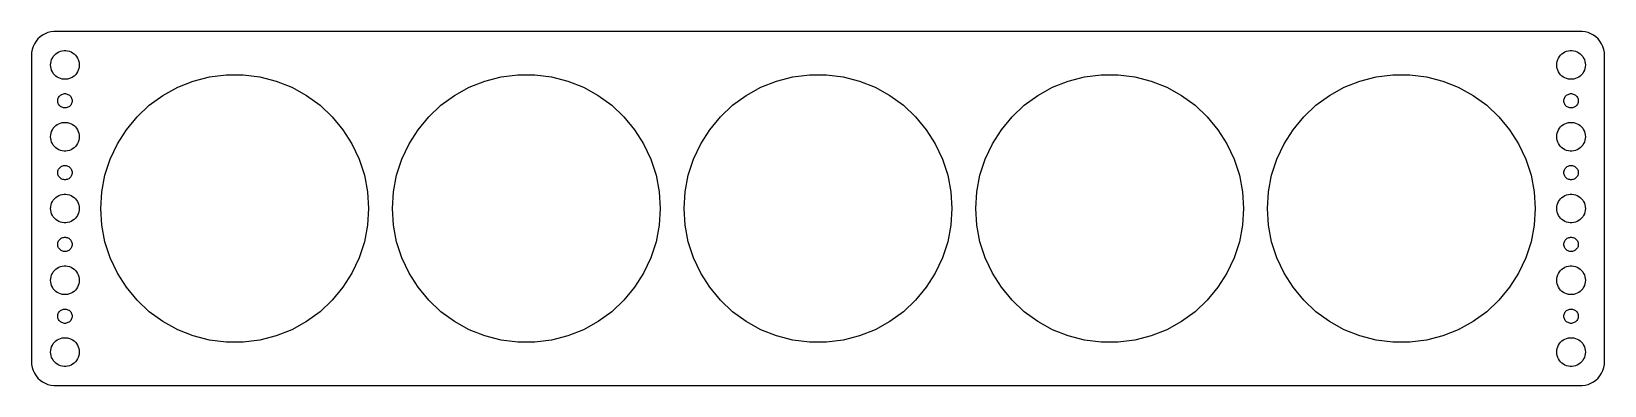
# Model space of a CAD drawing. Header units: metres. Extents: x -164 to 164, y -37 to 37.
import ezdxf

# ---------------------------------------------------------------- set-up
doc = ezdxf.new("R2010")
doc.units = ezdxf.units.M

msp = doc.modelspace()

# ---------------------------------------------------------------- linework, layer by layer
for p, q in [((-162.179, 36.2216), (-162.687, 35.8526)), ((-161.629, 36.5241), (-162.179, 36.2216)), ((-161.045, 36.7553), (-161.629, 36.5241)), ((-160.437, 36.9114), (-161.045, 36.7553)), ((-159.814, 36.9901), (-160.437, 36.9114)), ((159.814, 36.9901), (-159.814, 36.9901)), ((160.437, 36.9114), (159.814, 36.9901)), ((161.045, 36.7553), (160.437, 36.9114)), ((161.629, 36.5241), (161.045, 36.7553)), ((162.179, 36.2216), (161.629, 36.5241)), ((162.687, 35.8526), (162.179, 36.2216)), ((-164.343, 33.2434), (-164.461, 32.6267)), ((-164.149, 33.8406), (-164.343, 33.2434)), ((-163.882, 34.4088), (-164.149, 33.8406)), ((-163.545, 34.9389), (-163.882, 34.4088)), ((-163.145, 35.4227), (-163.545, 34.9389)), ((-162.687, 35.8526), (-163.145, 35.4227)), ((-158.427, 32.8532), (-158.062, 32.9469)), ((-158.062, 32.9469), (-157.688, 32.9941)), ((-157.688, 32.9941), (-157.312, 32.9941)), ((-157.312, 32.9941), (-156.938, 32.9469)), ((-156.938, 32.9469), (-156.573, 32.8532)), ((156.573, 32.8532), (156.938, 32.9469)), ((156.938, 32.9469), (157.312, 32.9941)), ((157.312, 32.9941), (157.688, 32.9941)), ((157.688, 32.9941), (158.062, 32.9469)), ((158.062, 32.9469), (158.427, 32.8532)), ((163.145, 35.4227), (162.687, 35.8526)), ((163.545, 34.9389), (163.145, 35.4227)), ((163.882, 34.4088), (163.545, 34.9389)), ((164.149, 33.8406), (163.882, 34.4088)), ((164.343, 33.2434), (164.149, 33.8406)), ((164.461, 32.6267), (164.343, 33.2434)), ((-164.461, 32.6267), (-164.5, 32)), ((-164.5, 32), (-164.5, -32)), ((-160.5, 30), (-160.476, 30.376)), ((-160.476, 29.624), (-160.5, 30)), ((-160.476, 30.376), (-160.406, 30.7461)), ((-160.406, 29.2539), (-160.476, 29.624)), ((-160.406, 30.7461), (-160.289, 31.1044)), ((-160.289, 31.1044), (-160.129, 31.4453)), ((-160.129, 31.4453), (-159.927, 31.7634)), ((-159.927, 31.7634), (-159.687, 32.0536)), ((-159.687, 32.0536), (-159.412, 32.3115)), ((-159.412, 32.3115), (-159.107, 32.533)), ((-159.107, 32.533), (-158.777, 32.7145)), ((-158.777, 32.7145), (-158.427, 32.8532)), ((-156.573, 32.8532), (-156.223, 32.7145)), ((-156.223, 32.7145), (-155.893, 32.533)), ((-155.893, 32.533), (-155.588, 32.3115)), ((-155.588, 32.3115), (-155.313, 32.0536)), ((-155.313, 32.0536), (-155.073, 31.7634)), ((-155.073, 31.7634), (-154.871, 31.4453)), ((-154.871, 31.4453), (-154.711, 31.1044)), ((-154.711, 31.1044), (-154.594, 30.7461)), ((-154.594, 30.7461), (-154.524, 30.376)), ((-154.524, 29.624), (-154.594, 29.2539)), ((-154.524, 30.376), (-154.5, 30)), ((-154.5, 30), (-154.524, 29.624)), ((154.5, 30), (154.524, 30.376)), ((154.524, 29.624), (154.5, 30)), ((154.524, 30.376), (154.594, 30.7461)), ((154.594, 29.2539), (154.524, 29.624)), ((154.594, 30.7461), (154.711, 31.1044)), ((154.711, 31.1044), (154.871, 31.4453)), ((154.871, 31.4453), (155.073, 31.7634)), ((155.073, 31.7634), (155.313, 32.0536)), ((155.313, 32.0536), (155.588, 32.3115)), ((155.588, 32.3115), (155.893, 32.533)), ((155.893, 32.533), (156.223, 32.7145)), ((156.223, 32.7145), (156.573, 32.8532)), ((158.427, 32.8532), (158.777, 32.7145)), ((158.777, 32.7145), (159.107, 32.533)), ((159.107, 32.533), (159.412, 32.3115)), ((159.412, 32.3115), (159.687, 32.0536)), ((159.687, 32.0536), (159.927, 31.7634)), ((159.927, 31.7634), (160.129, 31.4453)), ((160.129, 31.4453), (160.289, 31.1044)), ((160.289, 31.1044), (160.406, 30.7461)), ((160.406, 30.7461), (160.476, 30.376)), ((160.476, 29.624), (160.406, 29.2539)), ((160.476, 30.376), (160.5, 30)), ((160.5, 30), (160.476, 29.624)), ((164.5, 32), (164.461, 32.6267)), ((164.5, -32), (164.5, 32)), ((-160.289, 28.8956), (-160.406, 29.2539)), ((-160.129, 28.5547), (-160.289, 28.8956)), ((-159.927, 28.2366), (-160.129, 28.5547)), ((-159.687, 27.9464), (-159.927, 28.2366)), ((-159.412, 27.6884), (-159.687, 27.9464)), ((-159.107, 27.467), (-159.412, 27.6884)), ((-158.777, 27.2855), (-159.107, 27.467)), ((-158.427, 27.1468), (-158.777, 27.2855)), ((-158.062, 27.0531), (-158.427, 27.1468)), ((-157.688, 27.0059), (-158.062, 27.0531)), ((-157.312, 27.0059), (-157.688, 27.0059)), ((-156.938, 27.0531), (-157.312, 27.0059)), ((-156.573, 27.1468), (-156.938, 27.0531)), ((-156.223, 27.2855), (-156.573, 27.1468)), ((-155.893, 27.467), (-156.223, 27.2855)), ((-155.588, 27.6884), (-155.893, 27.467)), ((-155.313, 27.9464), (-155.588, 27.6884)), ((-155.073, 28.2366), (-155.313, 27.9464)), ((-154.871, 28.5547), (-155.073, 28.2366)), ((-154.711, 28.8956), (-154.871, 28.5547)), ((-154.594, 29.2539), (-154.711, 28.8956)), ((-133.922, 25.3351), (-130.652, 26.6296)), ((-130.652, 26.6296), (-127.247, 27.504)), ((-127.247, 27.504), (-123.758, 27.9447)), ((-123.758, 27.9447), (-120.242, 27.9447)), ((-120.242, 27.9447), (-116.753, 27.504)), ((-116.753, 27.504), (-113.348, 26.6296)), ((-113.348, 26.6296), (-110.078, 25.3351)), ((-72.9218, 25.3351), (-69.6525, 26.6296)), ((-69.6525, 26.6296), (-66.2467, 27.504)), ((-66.2467, 27.504), (-62.7581, 27.9447)), ((-62.7581, 27.9447), (-59.2419, 27.9447)), ((-59.2419, 27.9447), (-55.7533, 27.504)), ((-55.7533, 27.504), (-52.3475, 26.6296)), ((-52.3475, 26.6296), (-49.0782, 25.3351)), ((-11.9218, 25.3351), (-8.65247, 26.6296)), ((-8.65247, 26.6296), (-5.24667, 27.504)), ((-5.24667, 27.504), (-1.75813, 27.9447)), ((-1.75813, 27.9447), (1.75813, 27.9447)), ((1.75813, 27.9447), (5.24667, 27.504)), ((5.24667, 27.504), (8.65247, 26.6296)), ((8.65247, 26.6296), (11.9218, 25.3351)), ((49.0782, 25.3351), (52.3475, 26.6296)), ((52.3475, 26.6296), (55.7533, 27.504)), ((55.7533, 27.504), (59.2419, 27.9447)), ((59.2419, 27.9447), (62.7581, 27.9447)), ((62.7581, 27.9447), (66.2467, 27.504)), ((66.2467, 27.504), (69.6525, 26.6296)), ((69.6525, 26.6296), (72.9218, 25.3351)), ((110.078, 25.3351), (113.348, 26.6296)), ((113.348, 26.6296), (116.753, 27.504)), ((116.753, 27.504), (120.242, 27.9447)), ((120.242, 27.9447), (123.758, 27.9447)), ((123.758, 27.9447), (127.247, 27.504)), ((127.247, 27.504), (130.652, 26.6296)), ((130.652, 26.6296), (133.922, 25.3351)), ((154.711, 28.8956), (154.594, 29.2539)), ((154.871, 28.5547), (154.711, 28.8956)), ((155.073, 28.2366), (154.871, 28.5547)), ((155.313, 27.9464), (155.073, 28.2366)), ((155.588, 27.6884), (155.313, 27.9464)), ((155.893, 27.467), (155.588, 27.6884)), ((156.223, 27.2855), (155.893, 27.467)), ((156.573, 27.1468), (156.223, 27.2855)), ((156.938, 27.0531), (156.573, 27.1468)), ((157.312, 27.0059), (156.938, 27.0531)), ((157.688, 27.0059), (157.312, 27.0059)), ((158.062, 27.0531), (157.688, 27.0059)), ((158.427, 27.1468), (158.062, 27.0531)), ((158.777, 27.2855), (158.427, 27.1468)), ((159.107, 27.467), (158.777, 27.2855)), ((159.412, 27.6884), (159.107, 27.467)), ((159.687, 27.9464), (159.412, 27.6884)), ((159.927, 28.2366), (159.687, 27.9464)), ((160.129, 28.5547), (159.927, 28.2366)), ((160.289, 28.8956), (160.129, 28.5547)), ((160.406, 29.2539), (160.289, 28.8956)), ((-158.953, 22.873), (-158.895, 23.0522)), ((-158.895, 23.0522), (-158.814, 23.2226)), ((-158.814, 23.2226), (-158.714, 23.3817)), ((-158.714, 23.3817), (-158.593, 23.5268)), ((-158.593, 23.5268), (-158.456, 23.6558)), ((-158.456, 23.6558), (-158.304, 23.7665)), ((-158.304, 23.7665), (-158.139, 23.8572)), ((-158.139, 23.8572), (-157.964, 23.9266)), ((-157.964, 23.9266), (-157.781, 23.9734)), ((-157.781, 23.9734), (-157.594, 23.997)), ((-157.594, 23.997), (-157.406, 23.997)), ((-157.406, 23.997), (-157.219, 23.9734)), ((-157.219, 23.9734), (-157.036, 23.9266)), ((-157.036, 23.9266), (-156.861, 23.8572)), ((-156.861, 23.8572), (-156.696, 23.7665)), ((-156.696, 23.7665), (-156.544, 23.6558)), ((-156.544, 23.6558), (-156.407, 23.5268)), ((-156.407, 23.5268), (-156.286, 23.3817)), ((-156.286, 23.3817), (-156.186, 23.2226)), ((-156.186, 23.2226), (-156.105, 23.0522)), ((-156.105, 23.0522), (-156.047, 22.873)), ((-139.848, 21.5744), (-137.003, 23.6412)), ((-137.003, 23.6412), (-133.922, 25.3351)), ((-110.078, 25.3351), (-106.997, 23.6412)), ((-106.997, 23.6412), (-104.152, 21.5744)), ((-78.8479, 21.5744), (-76.0031, 23.6412)), ((-76.0031, 23.6412), (-72.9218, 25.3351)), ((-49.0782, 25.3351), (-45.9968, 23.6412)), ((-45.9968, 23.6412), (-43.1521, 21.5744)), ((-17.8479, 21.5744), (-15.0031, 23.6412)), ((-15.0031, 23.6412), (-11.9218, 25.3351)), ((11.9218, 25.3351), (15.0031, 23.6412)), ((15.0031, 23.6412), (17.8479, 21.5744)), ((43.1521, 21.5744), (45.9968, 23.6412)), ((45.9968, 23.6412), (49.0782, 25.3351)), ((72.9218, 25.3351), (76.0031, 23.6412)), ((76.0031, 23.6412), (78.8479, 21.5744)), ((104.152, 21.5744), (106.997, 23.6412)), ((106.997, 23.6412), (110.078, 25.3351)), ((133.922, 25.3351), (137.003, 23.6412)), ((137.003, 23.6412), (139.848, 21.5744)), ((156.047, 22.873), (156.105, 23.0522)), ((156.105, 23.0522), (156.186, 23.2226)), ((156.186, 23.2226), (156.286, 23.3817)), ((156.286, 23.3817), (156.407, 23.5268)), ((156.407, 23.5268), (156.544, 23.6558)), ((156.544, 23.6558), (156.696, 23.7665)), ((156.696, 23.7665), (156.861, 23.8572)), ((156.861, 23.8572), (157.036, 23.9266)), ((157.036, 23.9266), (157.219, 23.9734)), ((157.219, 23.9734), (157.406, 23.997)), ((157.406, 23.997), (157.594, 23.997)), ((157.594, 23.997), (157.781, 23.9734)), ((157.781, 23.9734), (157.964, 23.9266)), ((157.964, 23.9266), (158.139, 23.8572)), ((158.139, 23.8572), (158.304, 23.7665)), ((158.304, 23.7665), (158.456, 23.6558)), ((158.456, 23.6558), (158.593, 23.5268)), ((158.593, 23.5268), (158.714, 23.3817)), ((158.714, 23.3817), (158.814, 23.2226)), ((158.814, 23.2226), (158.895, 23.0522)), ((158.895, 23.0522), (158.953, 22.873)), ((-159, 22.5), (-158.988, 22.688)), ((-158.988, 22.312), (-159, 22.5)), ((-158.988, 22.688), (-158.953, 22.873)), ((-158.953, 22.127), (-158.988, 22.312)), ((-158.895, 21.9478), (-158.953, 22.127)), ((-158.814, 21.7774), (-158.895, 21.9478)), ((-158.714, 21.6183), (-158.814, 21.7774)), ((-158.593, 21.4732), (-158.714, 21.6183)), ((-158.456, 21.3442), (-158.593, 21.4732)), ((-158.304, 21.2335), (-158.456, 21.3442)), ((-158.139, 21.1427), (-158.304, 21.2335)), ((-157.964, 21.0734), (-158.139, 21.1427)), ((-157.781, 21.0266), (-157.964, 21.0734)), ((-157.594, 21.003), (-157.781, 21.0266)), ((-157.406, 21.003), (-157.594, 21.003)), ((-157.219, 21.0266), (-157.406, 21.003)), ((-157.036, 21.0734), (-157.219, 21.0266)), ((-156.861, 21.1427), (-157.036, 21.0734)), ((-156.696, 21.2335), (-156.861, 21.1427)), ((-156.544, 21.3442), (-156.696, 21.2335)), ((-156.407, 21.4732), (-156.544, 21.3442)), ((-156.286, 21.6183), (-156.407, 21.4732)), ((-156.186, 21.7774), (-156.286, 21.6183)), ((-156.105, 21.9478), (-156.186, 21.7774)), ((-156.047, 22.127), (-156.105, 21.9478)), ((-156.047, 22.873), (-156.012, 22.688)), ((-156.012, 22.312), (-156.047, 22.127)), ((-156.012, 22.688), (-156, 22.5)), ((-156, 22.5), (-156.012, 22.312)), ((-142.411, 19.1673), (-139.848, 21.5744)), ((-104.152, 21.5744), (-101.589, 19.1673)), ((-81.4111, 19.1673), (-78.8479, 21.5744)), ((-43.1521, 21.5744), (-40.5889, 19.1673)), ((-20.4111, 19.1673), (-17.8479, 21.5744)), ((17.8479, 21.5744), (20.4111, 19.1673)), ((40.5889, 19.1673), (43.1521, 21.5744)), ((78.8479, 21.5744), (81.4111, 19.1673)), ((101.589, 19.1673), (104.152, 21.5744)), ((139.848, 21.5744), (142.411, 19.1673)), ((156, 22.5), (156.012, 22.688)), ((156.012, 22.312), (156, 22.5)), ((156.012, 22.688), (156.047, 22.873)), ((156.047, 22.127), (156.012, 22.312)), ((156.105, 21.9478), (156.047, 22.127)), ((156.186, 21.7774), (156.105, 21.9478)), ((156.286, 21.6183), (156.186, 21.7774)), ((156.407, 21.4732), (156.286, 21.6183)), ((156.544, 21.3442), (156.407, 21.4732)), ((156.696, 21.2335), (156.544, 21.3442)), ((156.861, 21.1427), (156.696, 21.2335)), ((157.036, 21.0734), (156.861, 21.1427)), ((157.219, 21.0266), (157.036, 21.0734)), ((157.406, 21.003), (157.219, 21.0266)), ((157.594, 21.003), (157.406, 21.003)), ((157.781, 21.0266), (157.594, 21.003)), ((157.964, 21.0734), (157.781, 21.0266)), ((158.139, 21.1427), (157.964, 21.0734)), ((158.304, 21.2335), (158.139, 21.1427)), ((158.456, 21.3442), (158.304, 21.2335)), ((158.593, 21.4732), (158.456, 21.3442)), ((158.714, 21.6183), (158.593, 21.4732)), ((158.814, 21.7774), (158.714, 21.6183)), ((158.895, 21.9478), (158.814, 21.7774)), ((158.953, 22.127), (158.895, 21.9478)), ((158.953, 22.873), (158.988, 22.688)), ((158.988, 22.312), (158.953, 22.127)), ((158.988, 22.688), (159, 22.5)), ((159, 22.5), (158.988, 22.312)), ((-160.129, 16.4453), (-159.927, 16.7634)), ((-159.927, 16.7634), (-159.687, 17.0536)), ((-159.687, 17.0536), (-159.412, 17.3115)), ((-159.412, 17.3115), (-159.107, 17.533)), ((-159.107, 17.533), (-158.777, 17.7145)), ((-158.777, 17.7145), (-158.427, 17.8532)), ((-158.427, 17.8532), (-158.062, 17.9469)), ((-158.062, 17.9469), (-157.688, 17.9941)), ((-157.688, 17.9941), (-157.312, 17.9941)), ((-157.312, 17.9941), (-156.938, 17.9469)), ((-156.938, 17.9469), (-156.573, 17.8532)), ((-156.573, 17.8532), (-156.223, 17.7145)), ((-156.223, 17.7145), (-155.893, 17.533)), ((-155.893, 17.533), (-155.588, 17.3115)), ((-155.588, 17.3115), (-155.313, 17.0536)), ((-155.313, 17.0536), (-155.073, 16.7634)), ((-155.073, 16.7634), (-154.871, 16.4453)), ((-146.537, 13.4891), (-144.652, 16.458)), ((-144.652, 16.458), (-142.411, 19.1673)), ((-101.589, 19.1673), (-99.3475, 16.458)), ((-99.3475, 16.458), (-97.4634, 13.4891)), ((-85.5366, 13.4891), (-83.6525, 16.458)), ((-83.6525, 16.458), (-81.4111, 19.1673)), ((-40.5889, 19.1673), (-38.3475, 16.458)), ((-38.3475, 16.458), (-36.4634, 13.4891)), ((-24.5366, 13.4891), (-22.6525, 16.458)), ((-22.6525, 16.458), (-20.4111, 19.1673)), ((20.4111, 19.1673), (22.6525, 16.458)), ((22.6525, 16.458), (24.5366, 13.4891)), ((36.4634, 13.4891), (38.3475, 16.458)), ((38.3475, 16.458), (40.5889, 19.1673)), ((81.4111, 19.1673), (83.6525, 16.458)), ((83.6525, 16.458), (85.5366, 13.4891)), ((97.4634, 13.4891), (99.3475, 16.458)), ((99.3475, 16.458), (101.589, 19.1673)), ((142.411, 19.1673), (144.652, 16.458)), ((144.652, 16.458), (146.537, 13.4891)), ((154.871, 16.4453), (155.073, 16.7634)), ((155.073, 16.7634), (155.313, 17.0536)), ((155.313, 17.0536), (155.588, 17.3115)), ((155.588, 17.3115), (155.893, 17.533)), ((155.893, 17.533), (156.223, 17.7145)), ((156.223, 17.7145), (156.573, 17.8532)), ((156.573, 17.8532), (156.938, 17.9469)), ((156.938, 17.9469), (157.312, 17.9941)), ((157.312, 17.9941), (157.688, 17.9941)), ((157.688, 17.9941), (158.062, 17.9469)), ((158.062, 17.9469), (158.427, 17.8532)), ((158.427, 17.8532), (158.777, 17.7145)), ((158.777, 17.7145), (159.107, 17.533)), ((159.107, 17.533), (159.412, 17.3115)), ((159.412, 17.3115), (159.687, 17.0536)), ((159.687, 17.0536), (159.927, 16.7634)), ((159.927, 16.7634), (160.129, 16.4453)), ((-160.5, 15), (-160.476, 15.376)), ((-160.476, 14.624), (-160.5, 15)), ((-160.476, 15.376), (-160.406, 15.7461)), ((-160.406, 14.2539), (-160.476, 14.624)), ((-160.406, 15.7461), (-160.289, 16.1044)), ((-160.289, 13.8956), (-160.406, 14.2539)), ((-160.289, 16.1044), (-160.129, 16.4453)), ((-160.129, 13.5547), (-160.289, 13.8956)), ((-159.927, 13.2366), (-160.129, 13.5547)), ((-159.687, 12.9464), (-159.927, 13.2366)), ((-155.073, 13.2366), (-155.313, 12.9464)), ((-154.871, 13.5547), (-155.073, 13.2366)), ((-154.871, 16.4453), (-154.711, 16.1044)), ((-154.711, 13.8956), (-154.871, 13.5547)), ((-154.711, 16.1044), (-154.594, 15.7461)), ((-154.594, 14.2539), (-154.711, 13.8956)), ((-154.594, 15.7461), (-154.524, 15.376)), ((-154.524, 14.624), (-154.594, 14.2539)), ((-154.524, 15.376), (-154.5, 15)), ((-154.5, 15), (-154.524, 14.624)), ((-148.034, 10.3075), (-146.537, 13.4891)), ((-97.4634, 13.4891), (-95.9662, 10.3075)), ((-87.0337, 10.3075), (-85.5366, 13.4891)), ((-36.4634, 13.4891), (-34.9662, 10.3075)), ((-26.0337, 10.3075), (-24.5366, 13.4891)), ((24.5366, 13.4891), (26.0337, 10.3075)), ((34.9662, 10.3075), (36.4634, 13.4891)), ((85.5366, 13.4891), (87.0337, 10.3075)), ((95.9662, 10.3075), (97.4634, 13.4891)), ((146.537, 13.4891), (148.034, 10.3075)), ((154.5, 15), (154.524, 15.376)), ((154.524, 14.624), (154.5, 15)), ((154.524, 15.376), (154.594, 15.7461)), ((154.594, 14.2539), (154.524, 14.624)), ((154.594, 15.7461), (154.711, 16.1044)), ((154.711, 13.8956), (154.594, 14.2539)), ((154.711, 16.1044), (154.871, 16.4453)), ((154.871, 13.5547), (154.711, 13.8956)), ((155.073, 13.2366), (154.871, 13.5547)), ((155.313, 12.9464), (155.073, 13.2366)), ((159.927, 13.2366), (159.687, 12.9464)), ((160.129, 13.5547), (159.927, 13.2366)), ((160.129, 16.4453), (160.289, 16.1044)), ((160.289, 13.8956), (160.129, 13.5547)), ((160.289, 16.1044), (160.406, 15.7461)), ((160.406, 14.2539), (160.289, 13.8956)), ((160.406, 15.7461), (160.476, 15.376)), ((160.476, 14.624), (160.406, 14.2539)), ((160.476, 15.376), (160.5, 15)), ((160.5, 15), (160.476, 14.624)), ((-159.412, 12.6884), (-159.687, 12.9464)), ((-159.107, 12.467), (-159.412, 12.6884)), ((-158.777, 12.2855), (-159.107, 12.467)), ((-158.427, 12.1468), (-158.777, 12.2855)), ((-158.062, 12.0531), (-158.427, 12.1468)), ((-157.688, 12.0059), (-158.062, 12.0531)), ((-157.312, 12.0059), (-157.688, 12.0059)), ((-156.938, 12.0531), (-157.312, 12.0059)), ((-156.573, 12.1468), (-156.938, 12.0531)), ((-156.223, 12.2855), (-156.573, 12.1468)), ((-155.893, 12.467), (-156.223, 12.2855)), ((-155.588, 12.6884), (-155.893, 12.467)), ((-155.313, 12.9464), (-155.588, 12.6884)), ((-149.12, 6.9633), (-148.034, 10.3075)), ((-95.9662, 10.3075), (-94.8797, 6.9633)), ((-88.1203, 6.9633), (-87.0337, 10.3075)), ((-34.9662, 10.3075), (-33.8797, 6.9633)), ((-27.1203, 6.9633), (-26.0337, 10.3075)), ((26.0337, 10.3075), (27.1203, 6.9633)), ((33.8797, 6.9633), (34.9662, 10.3075)), ((87.0337, 10.3075), (88.1203, 6.9633)), ((94.8797, 6.9633), (95.9662, 10.3075)), ((148.034, 10.3075), (149.12, 6.9633)), ((155.588, 12.6884), (155.313, 12.9464)), ((155.893, 12.467), (155.588, 12.6884)), ((156.223, 12.2855), (155.893, 12.467)), ((156.573, 12.1468), (156.223, 12.2855)), ((156.938, 12.0531), (156.573, 12.1468)), ((157.312, 12.0059), (156.938, 12.0531)), ((157.688, 12.0059), (157.312, 12.0059)), ((158.062, 12.0531), (157.688, 12.0059)), ((158.427, 12.1468), (158.062, 12.0531)), ((158.777, 12.2855), (158.427, 12.1468)), ((159.107, 12.467), (158.777, 12.2855)), ((159.412, 12.6884), (159.107, 12.467)), ((159.687, 12.9464), (159.412, 12.6884)), ((-159, 7.5), (-158.988, 7.68799)), ((-158.988, 7.312), (-159, 7.5)), ((-158.988, 7.68799), (-158.953, 7.87303)), ((-158.953, 7.12695), (-158.988, 7.312)), ((-158.953, 7.87303), (-158.895, 8.05219)), ((-158.895, 6.9478), (-158.953, 7.12695)), ((-158.895, 8.05219), (-158.814, 8.22263)), ((-158.814, 6.77736), (-158.895, 6.9478)), ((-158.814, 8.22263), (-158.714, 8.38167)), ((-158.714, 6.61832), (-158.814, 6.77736)), ((-158.714, 8.38167), (-158.593, 8.52681)), ((-158.593, 6.47318), (-158.714, 6.61832)), ((-158.593, 8.52681), (-158.456, 8.65576)), ((-158.456, 8.65576), (-158.304, 8.76648)), ((-158.304, 8.76648), (-158.139, 8.85724)), ((-158.139, 8.85724), (-157.964, 8.92657)), ((-157.964, 8.92657), (-157.781, 8.97342)), ((-157.781, 8.97342), (-157.594, 8.99704)), ((-157.594, 8.99704), (-157.406, 8.99704)), ((-157.406, 8.99704), (-157.219, 8.97342)), ((-157.219, 8.97342), (-157.036, 8.92657)), ((-157.036, 8.92657), (-156.861, 8.85724)), ((-156.861, 8.85724), (-156.696, 8.76648)), ((-156.696, 8.76648), (-156.544, 8.65576)), ((-156.544, 8.65576), (-156.407, 8.52681)), ((-156.407, 8.52681), (-156.286, 8.38167)), ((-156.286, 6.61832), (-156.407, 6.47318)), ((-156.286, 8.38167), (-156.186, 8.22263)), ((-156.186, 6.77736), (-156.286, 6.61832)), ((-156.186, 8.22263), (-156.105, 8.05219)), ((-156.105, 6.9478), (-156.186, 6.77736)), ((-156.105, 8.05219), (-156.047, 7.87303)), ((-156.047, 7.12695), (-156.105, 6.9478)), ((-156.047, 7.87303), (-156.012, 7.68799)), ((-156.012, 7.312), (-156.047, 7.12695)), ((-156.012, 7.68799), (-156, 7.5)), ((-156, 7.5), (-156.012, 7.312)), ((-149.779, 3.50932), (-149.12, 6.9633)), ((-94.8797, 6.9633), (-94.2208, 3.50932)), ((-88.7792, 3.50932), (-88.1203, 6.9633)), ((-33.8797, 6.9633), (-33.2208, 3.50932)), ((-27.7792, 3.50932), (-27.1203, 6.9633)), ((27.1203, 6.9633), (27.7792, 3.50932)), ((33.2208, 3.50932), (33.8797, 6.9633)), ((88.1203, 6.9633), (88.7792, 3.50932)), ((94.2208, 3.50932), (94.8797, 6.9633)), ((149.12, 6.9633), (149.779, 3.50932)), ((156, 7.5), (156.012, 7.68799)), ((156.012, 7.312), (156, 7.5)), ((156.012, 7.68799), (156.047, 7.87303)), ((156.047, 7.12695), (156.012, 7.312)), ((156.047, 7.87303), (156.105, 8.05219)), ((156.105, 6.9478), (156.047, 7.12695)), ((156.105, 8.05219), (156.186, 8.22263)), ((156.186, 6.77736), (156.105, 6.9478)), ((156.186, 8.22263), (156.286, 8.38167)), ((156.286, 6.61832), (156.186, 6.77736)), ((156.286, 8.38167), (156.407, 8.52681)), ((156.407, 6.47318), (156.286, 6.61832)), ((156.407, 8.52681), (156.544, 8.65576)), ((156.544, 8.65576), (156.696, 8.76648)), ((156.696, 8.76648), (156.861, 8.85724)), ((156.861, 8.85724), (157.036, 8.92657)), ((157.036, 8.92657), (157.219, 8.97342)), ((157.219, 8.97342), (157.406, 8.99704)), ((157.406, 8.99704), (157.594, 8.99704)), ((157.594, 8.99704), (157.781, 8.97342)), ((157.781, 8.97342), (157.964, 8.92657)), ((157.964, 8.92657), (158.139, 8.85724)), ((158.139, 8.85724), (158.304, 8.76648)), ((158.304, 8.76648), (158.456, 8.65576)), ((158.456, 8.65576), (158.593, 8.52681)), ((158.593, 8.52681), (158.714, 8.38167)), ((158.714, 6.61832), (158.593, 6.47318)), ((158.714, 8.38167), (158.814, 8.22263)), ((158.814, 6.77736), (158.714, 6.61832)), ((158.814, 8.22263), (158.895, 8.05219)), ((158.895, 6.9478), (158.814, 6.77736)), ((158.895, 8.05219), (158.953, 7.87303)), ((158.953, 7.12695), (158.895, 6.9478)), ((158.953, 7.87303), (158.988, 7.68799)), ((158.988, 7.312), (158.953, 7.12695)), ((158.988, 7.68799), (159, 7.5)), ((159, 7.5), (158.988, 7.312)), ((-158.456, 6.34422), (-158.593, 6.47318)), ((-158.304, 6.23351), (-158.456, 6.34422)), ((-158.139, 6.14275), (-158.304, 6.23351)), ((-157.964, 6.07341), (-158.139, 6.14275)), ((-157.781, 6.02657), (-157.964, 6.07341)), ((-157.594, 6.00294), (-157.781, 6.02657)), ((-157.406, 6.00294), (-157.594, 6.00294)), ((-157.219, 6.02657), (-157.406, 6.00294)), ((-157.036, 6.07341), (-157.219, 6.02657)), ((-156.861, 6.14275), (-157.036, 6.07341)), ((-156.696, 6.23351), (-156.861, 6.14275)), ((-156.544, 6.34422), (-156.696, 6.23351)), ((-156.407, 6.47318), (-156.544, 6.34422)), ((-150, 0), (-149.779, 3.50932)), ((-94.2208, 3.50932), (-94, 0)), ((-89, 0), (-88.7792, 3.50932)), ((-33.2208, 3.50932), (-33, 0)), ((-28, 0), (-27.7792, 3.50932)), ((27.7792, 3.50932), (28, 0)), ((33, 0), (33.2208, 3.50932)), ((88.7792, 3.50932), (89, 0)), ((94, 0), (94.2208, 3.50932)), ((149.779, 3.50932), (150, 0)), ((156.544, 6.34422), (156.407, 6.47318)), ((156.696, 6.23351), (156.544, 6.34422)), ((156.861, 6.14275), (156.696, 6.23351)), ((157.036, 6.07341), (156.861, 6.14275)), ((157.219, 6.02657), (157.036, 6.07341)), ((157.406, 6.00294), (157.219, 6.02657)), ((157.594, 6.00294), (157.406, 6.00294)), ((157.781, 6.02657), (157.594, 6.00294)), ((157.964, 6.07341), (157.781, 6.02657)), ((158.139, 6.14275), (157.964, 6.07341)), ((158.304, 6.23351), (158.139, 6.14275)), ((158.456, 6.34422), (158.304, 6.23351)), ((158.593, 6.47318), (158.456, 6.34422)), ((-160.5, 0), (-160.476, 0.37599)), ((-160.476, -0.37599), (-160.5, 0)), ((-160.476, 0.37599), (-160.406, 0.74606)), ((-160.406, 0.74606), (-160.289, 1.10437)), ((-160.289, 1.10437), (-160.129, 1.44525)), ((-160.129, 1.44525), (-159.927, 1.76335)), ((-159.927, 1.76335), (-159.687, 2.05363)), ((-159.687, 2.05363), (-159.412, 2.31154)), ((-159.412, 2.31154), (-159.107, 2.53297)), ((-159.107, 2.53297), (-158.777, 2.71448)), ((-158.777, 2.71448), (-158.427, 2.85316)), ((-158.427, 2.85316), (-158.062, 2.94685)), ((-158.062, 2.94685), (-157.688, 2.99408)), ((-157.688, 2.99408), (-157.312, 2.99408)), ((-157.312, 2.99408), (-156.938, 2.94685)), ((-156.938, 2.94685), (-156.573, 2.85316)), ((-156.573, 2.85316), (-156.223, 2.71448)), ((-156.223, 2.71448), (-155.893, 2.53297)), ((-155.893, 2.53297), (-155.588, 2.31154)), ((-155.588, 2.31154), (-155.313, 2.05363)), ((-155.313, 2.05363), (-155.073, 1.76335)), ((-155.073, 1.76335), (-154.871, 1.44525)), ((-154.871, 1.44525), (-154.711, 1.10437)), ((-154.711, 1.10437), (-154.594, 0.74606)), ((-154.594, 0.74606), (-154.524, 0.37599)), ((-154.524, 0.37599), (-154.5, 0)), ((-154.5, 0), (-154.524, -0.37599)), ((-149.779, -3.50932), (-150, 0)), ((-94, 0), (-94.2208, -3.50932)), ((-88.7792, -3.50932), (-89, 0)), ((-33, 0), (-33.2208, -3.50932)), ((-27.7792, -3.50932), (-28, 0)), ((28, 0), (27.7792, -3.50932)), ((33.2208, -3.50932), (33, 0)), ((89, 0), (88.7792, -3.50932)), ((94.2208, -3.50932), (94, 0)), ((150, 0), (149.779, -3.50932)), ((154.5, 0), (154.524, 0.37599)), ((154.524, -0.37599), (154.5, 0)), ((154.524, 0.37599), (154.594, 0.74606)), ((154.594, 0.74606), (154.711, 1.10437)), ((154.711, 1.10437), (154.871, 1.44525)), ((154.871, 1.44525), (155.073, 1.76335)), ((155.073, 1.76335), (155.313, 2.05363)), ((155.313, 2.05363), (155.588, 2.31154)), ((155.588, 2.31154), (155.893, 2.53297)), ((155.893, 2.53297), (156.223, 2.71448)), ((156.223, 2.71448), (156.573, 2.85316)), ((156.573, 2.85316), (156.938, 2.94685)), ((156.938, 2.94685), (157.312, 2.99408)), ((157.312, 2.99408), (157.688, 2.99408)), ((157.688, 2.99408), (158.062, 2.94685)), ((158.062, 2.94685), (158.427, 2.85316)), ((158.427, 2.85316), (158.777, 2.71448)), ((158.777, 2.71448), (159.107, 2.53297)), ((159.107, 2.53297), (159.412, 2.31154)), ((159.412, 2.31154), (159.687, 2.05363)), ((159.687, 2.05363), (159.927, 1.76335)), ((159.927, 1.76335), (160.129, 1.44525)), ((160.129, 1.44525), (160.289, 1.10437)), ((160.289, 1.10437), (160.406, 0.74606)), ((160.406, 0.74606), (160.476, 0.37599)), ((160.476, 0.37599), (160.5, 0)), ((160.5, 0), (160.476, -0.37599)), ((-160.406, -0.74606), (-160.476, -0.37599)), ((-160.289, -1.10437), (-160.406, -0.74606)), ((-160.129, -1.44525), (-160.289, -1.10437)), ((-159.927, -1.76335), (-160.129, -1.44525)), ((-159.687, -2.05363), (-159.927, -1.76335)), ((-159.412, -2.31154), (-159.687, -2.05363)), ((-159.107, -2.53297), (-159.412, -2.31154)), ((-158.777, -2.71448), (-159.107, -2.53297)), ((-158.427, -2.85316), (-158.777, -2.71448)), ((-158.062, -2.94685), (-158.427, -2.85316)), ((-157.688, -2.99408), (-158.062, -2.94685)), ((-157.312, -2.99408), (-157.688, -2.99408)), ((-156.938, -2.94685), (-157.312, -2.99408)), ((-156.573, -2.85316), (-156.938, -2.94685)), ((-156.223, -2.71448), (-156.573, -2.85316)), ((-155.893, -2.53297), (-156.223, -2.71448)), ((-155.588, -2.31154), (-155.893, -2.53297)), ((-155.313, -2.05363), (-155.588, -2.31154)), ((-155.073, -1.76335), (-155.313, -2.05363)), ((-154.871, -1.44525), (-155.073, -1.76335)), ((-154.711, -1.10437), (-154.871, -1.44525)), ((-154.594, -0.74606), (-154.711, -1.10437)), ((-154.524, -0.37599), (-154.594, -0.74606)), ((154.594, -0.74606), (154.524, -0.37599)), ((154.711, -1.10437), (154.594, -0.74606)), ((154.871, -1.44525), (154.711, -1.10437)), ((155.073, -1.76335), (154.871, -1.44525)), ((155.313, -2.05363), (155.073, -1.76335)), ((155.588, -2.31154), (155.313, -2.05363)), ((155.893, -2.53297), (155.588, -2.31154)), ((156.223, -2.71448), (155.893, -2.53297)), ((156.573, -2.85316), (156.223, -2.71448)), ((156.938, -2.94685), (156.573, -2.85316)), ((157.312, -2.99408), (156.938, -2.94685)), ((157.688, -2.99408), (157.312, -2.99408)), ((158.062, -2.94685), (157.688, -2.99408)), ((158.427, -2.85316), (158.062, -2.94685)), ((158.777, -2.71448), (158.427, -2.85316)), ((159.107, -2.53297), (158.777, -2.71448)), ((159.412, -2.31154), (159.107, -2.53297)), ((159.687, -2.05363), (159.412, -2.31154)), ((159.927, -1.76335), (159.687, -2.05363)), ((160.129, -1.44525), (159.927, -1.76335)), ((160.289, -1.10437), (160.129, -1.44525)), ((160.406, -0.74606), (160.289, -1.10437)), ((160.476, -0.37599), (160.406, -0.74606)), ((-158.714, -6.61832), (-158.593, -6.47318)), ((-158.593, -6.47318), (-158.456, -6.34422)), ((-158.456, -6.34422), (-158.304, -6.23351)), ((-158.304, -6.23351), (-158.139, -6.14275)), ((-158.139, -6.14275), (-157.964, -6.07341)), ((-157.964, -6.07341), (-157.781, -6.02657)), ((-157.781, -6.02657), (-157.594, -6.00294)), ((-157.594, -6.00294), (-157.406, -6.00294)), ((-157.406, -6.00294), (-157.219, -6.02657)), ((-157.219, -6.02657), (-157.036, -6.07341)), ((-157.036, -6.07341), (-156.861, -6.14275)), ((-156.861, -6.14275), (-156.696, -6.23351)), ((-156.696, -6.23351), (-156.544, -6.34422)), ((-156.544, -6.34422), (-156.407, -6.47318)), ((-156.407, -6.47318), (-156.286, -6.61832)), ((-149.12, -6.9633), (-149.779, -3.50932)), ((-94.2208, -3.50932), (-94.8797, -6.9633)), ((-88.1203, -6.9633), (-88.7792, -3.50932)), ((-33.2208, -3.50932), (-33.8797, -6.9633)), ((-27.1203, -6.9633), (-27.7792, -3.50932)), ((27.7792, -3.50932), (27.1203, -6.9633)), ((33.8797, -6.9633), (33.2208, -3.50932)), ((88.7792, -3.50932), (88.1203, -6.9633)), ((94.8797, -6.9633), (94.2208, -3.50932)), ((149.779, -3.50932), (149.12, -6.9633)), ((156.286, -6.61832), (156.407, -6.47318)), ((156.407, -6.47318), (156.544, -6.34422)), ((156.544, -6.34422), (156.696, -6.23351)), ((156.696, -6.23351), (156.861, -6.14275)), ((156.861, -6.14275), (157.036, -6.07341)), ((157.036, -6.07341), (157.219, -6.02657)), ((157.219, -6.02657), (157.406, -6.00294)), ((157.406, -6.00294), (157.594, -6.00294)), ((157.594, -6.00294), (157.781, -6.02657)), ((157.781, -6.02657), (157.964, -6.07341)), ((157.964, -6.07341), (158.139, -6.14275)), ((158.139, -6.14275), (158.304, -6.23351)), ((158.304, -6.23351), (158.456, -6.34422)), ((158.456, -6.34422), (158.593, -6.47318)), ((158.593, -6.47318), (158.714, -6.61832)), ((-159, -7.5), (-158.988, -7.312)), ((-158.988, -7.68799), (-159, -7.5)), ((-158.988, -7.312), (-158.953, -7.12695)), ((-158.953, -7.87303), (-158.988, -7.68799)), ((-158.953, -7.12695), (-158.895, -6.9478)), ((-158.895, -8.05219), (-158.953, -7.87303)), ((-158.895, -6.9478), (-158.814, -6.77736)), ((-158.814, -8.22263), (-158.895, -8.05219)), ((-158.814, -6.77736), (-158.714, -6.61832)), ((-158.714, -8.38167), (-158.814, -8.22263)), ((-158.593, -8.52681), (-158.714, -8.38167)), ((-158.456, -8.65576), (-158.593, -8.52681)), ((-158.304, -8.76648), (-158.456, -8.65576)), ((-158.139, -8.85724), (-158.304, -8.76648)), ((-157.964, -8.92657), (-158.139, -8.85724)), ((-157.781, -8.97342), (-157.964, -8.92657)), ((-157.594, -8.99704), (-157.781, -8.97342)), ((-157.406, -8.99704), (-157.594, -8.99704)), ((-157.219, -8.97342), (-157.406, -8.99704)), ((-157.036, -8.92657), (-157.219, -8.97342)), ((-156.861, -8.85724), (-157.036, -8.92657)), ((-156.696, -8.76648), (-156.861, -8.85724)), ((-156.544, -8.65576), (-156.696, -8.76648)), ((-156.407, -8.52681), (-156.544, -8.65576)), ((-156.286, -8.38167), (-156.407, -8.52681)), ((-156.286, -6.61832), (-156.186, -6.77736)), ((-156.186, -8.22263), (-156.286, -8.38167)), ((-156.186, -6.77736), (-156.105, -6.9478)), ((-156.105, -8.05219), (-156.186, -8.22263)), ((-156.105, -6.9478), (-156.047, -7.12695)), ((-156.047, -7.87303), (-156.105, -8.05219)), ((-156.047, -7.12695), (-156.012, -7.312)), ((-156.012, -7.68799), (-156.047, -7.87303)), ((-156.012, -7.312), (-156, -7.5)), ((-156, -7.5), (-156.012, -7.68799)), ((-148.034, -10.3075), (-149.12, -6.9633)), ((-94.8797, -6.9633), (-95.9662, -10.3075)), ((-87.0337, -10.3075), (-88.1203, -6.9633)), ((-33.8797, -6.9633), (-34.9662, -10.3075)), ((-26.0337, -10.3075), (-27.1203, -6.9633)), ((27.1203, -6.9633), (26.0337, -10.3075)), ((34.9662, -10.3075), (33.8797, -6.9633)), ((88.1203, -6.9633), (87.0337, -10.3075)), ((95.9662, -10.3075), (94.8797, -6.9633)), ((149.12, -6.9633), (148.034, -10.3075)), ((156, -7.5), (156.012, -7.312)), ((156.012, -7.68799), (156, -7.5)), ((156.012, -7.312), (156.047, -7.12695)), ((156.047, -7.87303), (156.012, -7.68799)), ((156.047, -7.12695), (156.105, -6.9478)), ((156.105, -8.05219), (156.047, -7.87303)), ((156.105, -6.9478), (156.186, -6.77736)), ((156.186, -8.22263), (156.105, -8.05219)), ((156.186, -6.77736), (156.286, -6.61832)), ((156.286, -8.38167), (156.186, -8.22263)), ((156.407, -8.52681), (156.286, -8.38167)), ((156.544, -8.65576), (156.407, -8.52681)), ((156.696, -8.76648), (156.544, -8.65576)), ((156.861, -8.85724), (156.696, -8.76648)), ((157.036, -8.92657), (156.861, -8.85724)), ((157.219, -8.97342), (157.036, -8.92657)), ((157.406, -8.99704), (157.219, -8.97342)), ((157.594, -8.99704), (157.406, -8.99704)), ((157.781, -8.97342), (157.594, -8.99704)), ((157.964, -8.92657), (157.781, -8.97342)), ((158.139, -8.85724), (157.964, -8.92657)), ((158.304, -8.76648), (158.139, -8.85724)), ((158.456, -8.65576), (158.304, -8.76648)), ((158.593, -8.52681), (158.456, -8.65576)), ((158.714, -8.38167), (158.593, -8.52681)), ((158.714, -6.61832), (158.814, -6.77736)), ((158.814, -8.22263), (158.714, -8.38167)), ((158.814, -6.77736), (158.895, -6.9478)), ((158.895, -8.05219), (158.814, -8.22263)), ((158.895, -6.9478), (158.953, -7.12695)), ((158.953, -7.87303), (158.895, -8.05219)), ((158.953, -7.12695), (158.988, -7.312)), ((158.988, -7.68799), (158.953, -7.87303)), ((158.988, -7.312), (159, -7.5)), ((159, -7.5), (158.988, -7.68799)), ((-159.927, -13.2366), (-159.687, -12.9464)), ((-159.687, -12.9464), (-159.412, -12.6884)), ((-159.412, -12.6884), (-159.107, -12.467)), ((-159.107, -12.467), (-158.777, -12.2855)), ((-158.777, -12.2855), (-158.427, -12.1468)), ((-158.427, -12.1468), (-158.062, -12.0531)), ((-158.062, -12.0531), (-157.688, -12.0059)), ((-157.688, -12.0059), (-157.312, -12.0059)), ((-157.312, -12.0059), (-156.938, -12.0531)), ((-156.938, -12.0531), (-156.573, -12.1468)), ((-156.573, -12.1468), (-156.223, -12.2855)), ((-156.223, -12.2855), (-155.893, -12.467)), ((-155.893, -12.467), (-155.588, -12.6884)), ((-155.588, -12.6884), (-155.313, -12.9464)), ((-155.313, -12.9464), (-155.073, -13.2366)), ((-146.537, -13.4891), (-148.034, -10.3075)), ((-95.9662, -10.3075), (-97.4634, -13.4891)), ((-85.5366, -13.4891), (-87.0337, -10.3075)), ((-34.9662, -10.3075), (-36.4634, -13.4891)), ((-24.5366, -13.4891), (-26.0337, -10.3075)), ((26.0337, -10.3075), (24.5366, -13.4891)), ((36.4634, -13.4891), (34.9662, -10.3075)), ((87.0337, -10.3075), (85.5366, -13.4891)), ((97.4634, -13.4891), (95.9662, -10.3075)), ((148.034, -10.3075), (146.537, -13.4891)), ((155.073, -13.2366), (155.313, -12.9464)), ((155.313, -12.9464), (155.588, -12.6884)), ((155.588, -12.6884), (155.893, -12.467)), ((155.893, -12.467), (156.223, -12.2855)), ((156.223, -12.2855), (156.573, -12.1468)), ((156.573, -12.1468), (156.938, -12.0531)), ((156.938, -12.0531), (157.312, -12.0059)), ((157.312, -12.0059), (157.688, -12.0059)), ((157.688, -12.0059), (158.062, -12.0531)), ((158.062, -12.0531), (158.427, -12.1468)), ((158.427, -12.1468), (158.777, -12.2855)), ((158.777, -12.2855), (159.107, -12.467)), ((159.107, -12.467), (159.412, -12.6884)), ((159.412, -12.6884), (159.687, -12.9464)), ((159.687, -12.9464), (159.927, -13.2366)), ((-160.5, -15), (-160.476, -14.624)), ((-160.476, -15.376), (-160.5, -15)), ((-160.476, -14.624), (-160.406, -14.2539)), ((-160.406, -15.7461), (-160.476, -15.376)), ((-160.406, -14.2539), (-160.289, -13.8956)), ((-160.289, -16.1044), (-160.406, -15.7461)), ((-160.289, -13.8956), (-160.129, -13.5547)), ((-160.129, -16.4453), (-160.289, -16.1044)), ((-160.129, -13.5547), (-159.927, -13.2366)), ((-159.927, -16.7634), (-160.129, -16.4453)), ((-155.073, -13.2366), (-154.871, -13.5547)), ((-154.871, -16.4453), (-155.073, -16.7634)), ((-154.871, -13.5547), (-154.711, -13.8956)), ((-154.711, -16.1044), (-154.871, -16.4453)), ((-154.711, -13.8956), (-154.594, -14.2539)), ((-154.594, -15.7461), (-154.711, -16.1044)), ((-154.594, -14.2539), (-154.524, -14.624)), ((-154.524, -15.376), (-154.594, -15.7461)), ((-154.524, -14.624), (-154.5, -15)), ((-154.5, -15), (-154.524, -15.376)), ((-144.652, -16.458), (-146.537, -13.4891)), ((-97.4634, -13.4891), (-99.3475, -16.458)), ((-83.6525, -16.458), (-85.5366, -13.4891)), ((-36.4634, -13.4891), (-38.3475, -16.458)), ((-22.6525, -16.458), (-24.5366, -13.4891)), ((24.5366, -13.4891), (22.6525, -16.458)), ((38.3475, -16.458), (36.4634, -13.4891)), ((85.5366, -13.4891), (83.6525, -16.458)), ((99.3475, -16.458), (97.4634, -13.4891)), ((146.537, -13.4891), (144.652, -16.458)), ((154.5, -15), (154.524, -14.624)), ((154.524, -15.376), (154.5, -15)), ((154.524, -14.624), (154.594, -14.2539)), ((154.594, -15.7461), (154.524, -15.376)), ((154.594, -14.2539), (154.711, -13.8956)), ((154.711, -16.1044), (154.594, -15.7461)), ((154.711, -13.8956), (154.871, -13.5547)), ((154.871, -16.4453), (154.711, -16.1044)), ((154.871, -13.5547), (155.073, -13.2366)), ((155.073, -16.7634), (154.871, -16.4453)), ((159.927, -13.2366), (160.129, -13.5547)), ((160.129, -16.4453), (159.927, -16.7634)), ((160.129, -13.5547), (160.289, -13.8956)), ((160.289, -16.1044), (160.129, -16.4453)), ((160.289, -13.8956), (160.406, -14.2539)), ((160.406, -15.7461), (160.289, -16.1044)), ((160.406, -14.2539), (160.476, -14.624)), ((160.476, -15.376), (160.406, -15.7461)), ((160.476, -14.624), (160.5, -15)), ((160.5, -15), (160.476, -15.376)), ((-159.687, -17.0536), (-159.927, -16.7634)), ((-159.412, -17.3115), (-159.687, -17.0536)), ((-159.107, -17.533), (-159.412, -17.3115)), ((-158.777, -17.7145), (-159.107, -17.533)), ((-158.427, -17.8532), (-158.777, -17.7145)), ((-158.062, -17.9469), (-158.427, -17.8532)), ((-157.688, -17.9941), (-158.062, -17.9469)), ((-157.312, -17.9941), (-157.688, -17.9941)), ((-156.938, -17.9469), (-157.312, -17.9941)), ((-156.573, -17.8532), (-156.938, -17.9469)), ((-156.223, -17.7145), (-156.573, -17.8532)), ((-155.893, -17.533), (-156.223, -17.7145)), ((-155.588, -17.3115), (-155.893, -17.533)), ((-155.313, -17.0536), (-155.588, -17.3115)), ((-155.073, -16.7634), (-155.313, -17.0536)), ((-142.411, -19.1673), (-144.652, -16.458)), ((-139.848, -21.5744), (-142.411, -19.1673)), ((-101.589, -19.1673), (-104.152, -21.5744)), ((-99.3475, -16.458), (-101.589, -19.1673)), ((-81.4111, -19.1673), (-83.6525, -16.458)), ((-78.8479, -21.5744), (-81.4111, -19.1673)), ((-40.5889, -19.1673), (-43.1521, -21.5744)), ((-38.3475, -16.458), (-40.5889, -19.1673)), ((-20.4111, -19.1673), (-22.6525, -16.458)), ((-17.8479, -21.5744), (-20.4111, -19.1673)), ((20.4111, -19.1673), (17.8479, -21.5744)), ((22.6525, -16.458), (20.4111, -19.1673)), ((40.5889, -19.1673), (38.3475, -16.458)), ((43.1521, -21.5744), (40.5889, -19.1673)), ((81.4111, -19.1673), (78.8479, -21.5744)), ((83.6525, -16.458), (81.4111, -19.1673)), ((101.589, -19.1673), (99.3475, -16.458)), ((104.152, -21.5744), (101.589, -19.1673)), ((142.411, -19.1673), (139.848, -21.5744)), ((144.652, -16.458), (142.411, -19.1673)), ((155.313, -17.0536), (155.073, -16.7634)), ((155.588, -17.3115), (155.313, -17.0536)), ((155.893, -17.533), (155.588, -17.3115)), ((156.223, -17.7145), (155.893, -17.533)), ((156.573, -17.8532), (156.223, -17.7145)), ((156.938, -17.9469), (156.573, -17.8532)), ((157.312, -17.9941), (156.938, -17.9469)), ((157.688, -17.9941), (157.312, -17.9941)), ((158.062, -17.9469), (157.688, -17.9941)), ((158.427, -17.8532), (158.062, -17.9469)), ((158.777, -17.7145), (158.427, -17.8532)), ((159.107, -17.533), (158.777, -17.7145)), ((159.412, -17.3115), (159.107, -17.533)), ((159.687, -17.0536), (159.412, -17.3115)), ((159.927, -16.7634), (159.687, -17.0536)), ((-159, -22.5), (-158.988, -22.312)), ((-158.988, -22.688), (-159, -22.5)), ((-158.988, -22.312), (-158.953, -22.127)), ((-158.953, -22.873), (-158.988, -22.688)), ((-158.953, -22.127), (-158.895, -21.9478)), ((-158.895, -23.0522), (-158.953, -22.873)), ((-158.895, -21.9478), (-158.814, -21.7774)), ((-158.814, -21.7774), (-158.714, -21.6183)), ((-158.714, -21.6183), (-158.593, -21.4732)), ((-158.593, -21.4732), (-158.456, -21.3442)), ((-158.456, -21.3442), (-158.304, -21.2335)), ((-158.304, -21.2335), (-158.139, -21.1427)), ((-158.139, -21.1427), (-157.964, -21.0734)), ((-157.964, -21.0734), (-157.781, -21.0266)), ((-157.781, -21.0266), (-157.594, -21.003)), ((-157.594, -21.003), (-157.406, -21.003)), ((-157.406, -21.003), (-157.219, -21.0266)), ((-157.219, -21.0266), (-157.036, -21.0734)), ((-157.036, -21.0734), (-156.861, -21.1427)), ((-156.861, -21.1427), (-156.696, -21.2335)), ((-156.696, -21.2335), (-156.544, -21.3442)), ((-156.544, -21.3442), (-156.407, -21.4732)), ((-156.407, -21.4732), (-156.286, -21.6183)), ((-156.286, -21.6183), (-156.186, -21.7774)), ((-156.186, -21.7774), (-156.105, -21.9478)), ((-156.105, -21.9478), (-156.047, -22.127)), ((-156.047, -22.873), (-156.105, -23.0522)), ((-156.047, -22.127), (-156.012, -22.312)), ((-156.012, -22.688), (-156.047, -22.873)), ((-156.012, -22.312), (-156, -22.5)), ((-156, -22.5), (-156.012, -22.688)), ((-137.003, -23.6412), (-139.848, -21.5744)), ((-104.152, -21.5744), (-106.997, -23.6412)), ((-76.0031, -23.6412), (-78.8479, -21.5744)), ((-43.1521, -21.5744), (-45.9968, -23.6412)), ((-15.0031, -23.6412), (-17.8479, -21.5744)), ((17.8479, -21.5744), (15.0031, -23.6412)), ((45.9968, -23.6412), (43.1521, -21.5744)), ((78.8479, -21.5744), (76.0031, -23.6412)), ((106.997, -23.6412), (104.152, -21.5744)), ((139.848, -21.5744), (137.003, -23.6412)), ((156, -22.5), (156.012, -22.312)), ((156.012, -22.688), (156, -22.5)), ((156.012, -22.312), (156.047, -22.127)), ((156.047, -22.873), (156.012, -22.688)), ((156.047, -22.127), (156.105, -21.9478)), ((156.105, -23.0522), (156.047, -22.873)), ((156.105, -21.9478), (156.186, -21.7774)), ((156.186, -21.7774), (156.286, -21.6183)), ((156.286, -21.6183), (156.407, -21.4732)), ((156.407, -21.4732), (156.544, -21.3442)), ((156.544, -21.3442), (156.696, -21.2335)), ((156.696, -21.2335), (156.861, -21.1427)), ((156.861, -21.1427), (157.036, -21.0734)), ((157.036, -21.0734), (157.219, -21.0266)), ((157.219, -21.0266), (157.406, -21.003)), ((157.406, -21.003), (157.594, -21.003)), ((157.594, -21.003), (157.781, -21.0266)), ((157.781, -21.0266), (157.964, -21.0734)), ((157.964, -21.0734), (158.139, -21.1427)), ((158.139, -21.1427), (158.304, -21.2335)), ((158.304, -21.2335), (158.456, -21.3442)), ((158.456, -21.3442), (158.593, -21.4732)), ((158.593, -21.4732), (158.714, -21.6183)), ((158.714, -21.6183), (158.814, -21.7774)), ((158.814, -21.7774), (158.895, -21.9478)), ((158.895, -21.9478), (158.953, -22.127)), ((158.953, -22.873), (158.895, -23.0522)), ((158.953, -22.127), (158.988, -22.312)), ((158.988, -22.688), (158.953, -22.873)), ((158.988, -22.312), (159, -22.5)), ((159, -22.5), (158.988, -22.688)), ((-158.814, -23.2226), (-158.895, -23.0522)), ((-158.714, -23.3817), (-158.814, -23.2226)), ((-158.593, -23.5268), (-158.714, -23.3817)), ((-158.456, -23.6558), (-158.593, -23.5268)), ((-158.304, -23.7665), (-158.456, -23.6558)), ((-158.139, -23.8572), (-158.304, -23.7665)), ((-157.964, -23.9266), (-158.139, -23.8572)), ((-157.781, -23.9734), (-157.964, -23.9266)), ((-157.594, -23.997), (-157.781, -23.9734)), ((-157.406, -23.997), (-157.594, -23.997)), ((-157.219, -23.9734), (-157.406, -23.997)), ((-157.036, -23.9266), (-157.219, -23.9734)), ((-156.861, -23.8572), (-157.036, -23.9266)), ((-156.696, -23.7665), (-156.861, -23.8572)), ((-156.544, -23.6558), (-156.696, -23.7665)), ((-156.407, -23.5268), (-156.544, -23.6558)), ((-156.286, -23.3817), (-156.407, -23.5268)), ((-156.186, -23.2226), (-156.286, -23.3817)), ((-156.105, -23.0522), (-156.186, -23.2226)), ((-133.922, -25.3351), (-137.003, -23.6412)), ((-130.652, -26.6296), (-133.922, -25.3351)), ((-110.078, -25.3351), (-113.348, -26.6296)), ((-106.997, -23.6412), (-110.078, -25.3351)), ((-72.9218, -25.3351), (-76.0031, -23.6412)), ((-69.6525, -26.6296), (-72.9218, -25.3351)), ((-49.0782, -25.3351), (-52.3475, -26.6296)), ((-45.9968, -23.6412), (-49.0782, -25.3351)), ((-11.9218, -25.3351), (-15.0031, -23.6412)), ((-8.65247, -26.6296), (-11.9218, -25.3351)), ((11.9218, -25.3351), (8.65247, -26.6296)), ((15.0031, -23.6412), (11.9218, -25.3351)), ((49.0782, -25.3351), (45.9968, -23.6412)), ((52.3475, -26.6296), (49.0782, -25.3351)), ((72.9218, -25.3351), (69.6525, -26.6296)), ((76.0031, -23.6412), (72.9218, -25.3351)), ((110.078, -25.3351), (106.997, -23.6412)), ((113.348, -26.6296), (110.078, -25.3351)), ((133.922, -25.3351), (130.652, -26.6296)), ((137.003, -23.6412), (133.922, -25.3351)), ((156.186, -23.2226), (156.105, -23.0522)), ((156.286, -23.3817), (156.186, -23.2226)), ((156.407, -23.5268), (156.286, -23.3817)), ((156.544, -23.6558), (156.407, -23.5268)), ((156.696, -23.7665), (156.544, -23.6558)), ((156.861, -23.8572), (156.696, -23.7665)), ((157.036, -23.9266), (156.861, -23.8572)), ((157.219, -23.9734), (157.036, -23.9266)), ((157.406, -23.997), (157.219, -23.9734)), ((157.594, -23.997), (157.406, -23.997)), ((157.781, -23.9734), (157.594, -23.997)), ((157.964, -23.9266), (157.781, -23.9734)), ((158.139, -23.8572), (157.964, -23.9266)), ((158.304, -23.7665), (158.139, -23.8572)), ((158.456, -23.6558), (158.304, -23.7665)), ((158.593, -23.5268), (158.456, -23.6558)), ((158.714, -23.3817), (158.593, -23.5268)), ((158.814, -23.2226), (158.714, -23.3817)), ((158.895, -23.0522), (158.814, -23.2226)), ((-160.476, -29.624), (-160.406, -29.2539)), ((-160.406, -29.2539), (-160.289, -28.8956)), ((-160.289, -28.8956), (-160.129, -28.5547)), ((-160.129, -28.5547), (-159.927, -28.2366)), ((-159.927, -28.2366), (-159.687, -27.9464)), ((-159.687, -27.9464), (-159.412, -27.6884)), ((-159.412, -27.6884), (-159.107, -27.467)), ((-159.107, -27.467), (-158.777, -27.2855)), ((-158.777, -27.2855), (-158.427, -27.1468)), ((-158.427, -27.1468), (-158.062, -27.0531)), ((-158.062, -27.0531), (-157.688, -27.0059)), ((-157.688, -27.0059), (-157.312, -27.0059)), ((-157.312, -27.0059), (-156.938, -27.0531)), ((-156.938, -27.0531), (-156.573, -27.1468)), ((-156.573, -27.1468), (-156.223, -27.2855)), ((-156.223, -27.2855), (-155.893, -27.467)), ((-155.893, -27.467), (-155.588, -27.6884)), ((-155.588, -27.6884), (-155.313, -27.9464)), ((-155.313, -27.9464), (-155.073, -28.2366)), ((-155.073, -28.2366), (-154.871, -28.5547)), ((-154.871, -28.5547), (-154.711, -28.8956)), ((-154.711, -28.8956), (-154.594, -29.2539)), ((-154.594, -29.2539), (-154.524, -29.624)), ((-127.247, -27.504), (-130.652, -26.6296)), ((-123.758, -27.9447), (-127.247, -27.504)), ((-120.242, -27.9447), (-123.758, -27.9447)), ((-116.753, -27.504), (-120.242, -27.9447)), ((-113.348, -26.6296), (-116.753, -27.504)), ((-66.2467, -27.504), (-69.6525, -26.6296)), ((-62.7581, -27.9447), (-66.2467, -27.504)), ((-59.2419, -27.9447), (-62.7581, -27.9447)), ((-55.7533, -27.504), (-59.2419, -27.9447)), ((-52.3475, -26.6296), (-55.7533, -27.504)), ((-5.24667, -27.504), (-8.65247, -26.6296)), ((-1.75813, -27.9447), (-5.24667, -27.504)), ((1.75813, -27.9447), (-1.75813, -27.9447)), ((5.24667, -27.504), (1.75813, -27.9447)), ((8.65247, -26.6296), (5.24667, -27.504)), ((55.7533, -27.504), (52.3475, -26.6296)), ((59.2419, -27.9447), (55.7533, -27.504)), ((62.7581, -27.9447), (59.2419, -27.9447)), ((66.2467, -27.504), (62.7581, -27.9447)), ((69.6525, -26.6296), (66.2467, -27.504)), ((116.753, -27.504), (113.348, -26.6296)), ((120.242, -27.9447), (116.753, -27.504)), ((123.758, -27.9447), (120.242, -27.9447)), ((127.247, -27.504), (123.758, -27.9447)), ((130.652, -26.6296), (127.247, -27.504)), ((154.524, -29.624), (154.594, -29.2539)), ((154.594, -29.2539), (154.711, -28.8956)), ((154.711, -28.8956), (154.871, -28.5547)), ((154.871, -28.5547), (155.073, -28.2366)), ((155.073, -28.2366), (155.313, -27.9464)), ((155.313, -27.9464), (155.588, -27.6884)), ((155.588, -27.6884), (155.893, -27.467)), ((155.893, -27.467), (156.223, -27.2855)), ((156.223, -27.2855), (156.573, -27.1468)), ((156.573, -27.1468), (156.938, -27.0531)), ((156.938, -27.0531), (157.312, -27.0059)), ((157.312, -27.0059), (157.688, -27.0059)), ((157.688, -27.0059), (158.062, -27.0531)), ((158.062, -27.0531), (158.427, -27.1468)), ((158.427, -27.1468), (158.777, -27.2855)), ((158.777, -27.2855), (159.107, -27.467)), ((159.107, -27.467), (159.412, -27.6884)), ((159.412, -27.6884), (159.687, -27.9464)), ((159.687, -27.9464), (159.927, -28.2366)), ((159.927, -28.2366), (160.129, -28.5547)), ((160.129, -28.5547), (160.289, -28.8956)), ((160.289, -28.8956), (160.406, -29.2539)), ((160.406, -29.2539), (160.476, -29.624)), ((-164.5, -32), (-164.461, -32.6267)), ((-164.461, -32.6267), (-164.343, -33.2434)), ((-160.5, -30), (-160.476, -29.624)), ((-160.476, -30.376), (-160.5, -30)), ((-160.406, -30.7461), (-160.476, -30.376)), ((-160.289, -31.1044), (-160.406, -30.7461)), ((-160.129, -31.4453), (-160.289, -31.1044)), ((-159.927, -31.7634), (-160.129, -31.4453)), ((-159.687, -32.0536), (-159.927, -31.7634)), ((-159.412, -32.3115), (-159.687, -32.0536)), ((-159.107, -32.533), (-159.412, -32.3115)), ((-158.777, -32.7145), (-159.107, -32.533)), ((-158.427, -32.8532), (-158.777, -32.7145)), ((-158.062, -32.9469), (-158.427, -32.8532)), ((-156.573, -32.8532), (-156.938, -32.9469)), ((-156.223, -32.7145), (-156.573, -32.8532)), ((-155.893, -32.533), (-156.223, -32.7145)), ((-155.588, -32.3115), (-155.893, -32.533)), ((-155.313, -32.0536), (-155.588, -32.3115)), ((-155.073, -31.7634), (-155.313, -32.0536)), ((-154.871, -31.4453), (-155.073, -31.7634)), ((-154.711, -31.1044), (-154.871, -31.4453)), ((-154.594, -30.7461), (-154.711, -31.1044)), ((-154.524, -30.376), (-154.594, -30.7461)), ((-154.524, -29.624), (-154.5, -30)), ((-154.5, -30), (-154.524, -30.376)), ((154.5, -30), (154.524, -29.624)), ((154.524, -30.376), (154.5, -30)), ((154.594, -30.7461), (154.524, -30.376)), ((154.711, -31.1044), (154.594, -30.7461)), ((154.871, -31.4453), (154.711, -31.1044)), ((155.073, -31.7634), (154.871, -31.4453)), ((155.313, -32.0536), (155.073, -31.7634)), ((155.588, -32.3115), (155.313, -32.0536)), ((155.893, -32.533), (155.588, -32.3115)), ((156.223, -32.7145), (155.893, -32.533)), ((156.573, -32.8532), (156.223, -32.7145)), ((156.938, -32.9469), (156.573, -32.8532)), ((158.427, -32.8532), (158.062, -32.9469)), ((158.777, -32.7145), (158.427, -32.8532)), ((159.107, -32.533), (158.777, -32.7145)), ((159.412, -32.3115), (159.107, -32.533)), ((159.687, -32.0536), (159.412, -32.3115)), ((159.927, -31.7634), (159.687, -32.0536)), ((160.129, -31.4453), (159.927, -31.7634)), ((160.289, -31.1044), (160.129, -31.4453)), ((160.406, -30.7461), (160.289, -31.1044)), ((160.476, -30.376), (160.406, -30.7461)), ((160.476, -29.624), (160.5, -30)), ((160.5, -30), (160.476, -30.376)), ((164.343, -33.2434), (164.461, -32.6267)), ((164.461, -32.6267), (164.5, -32)), ((-164.343, -33.2434), (-164.149, -33.8406)), ((-164.149, -33.8406), (-163.882, -34.4088)), ((-163.882, -34.4088), (-163.545, -34.9389)), ((-163.545, -34.9389), (-163.145, -35.4227)), ((-163.145, -35.4227), (-162.687, -35.8526)), ((-162.687, -35.8526), (-162.179, -36.2216)), ((-157.688, -32.9941), (-158.062, -32.9469)), ((-157.312, -32.9941), (-157.688, -32.9941)), ((-156.938, -32.9469), (-157.312, -32.9941)), ((157.312, -32.9941), (156.938, -32.9469)), ((157.688, -32.9941), (157.312, -32.9941)), ((158.062, -32.9469), (157.688, -32.9941)), ((162.179, -36.2216), (162.687, -35.8526)), ((162.687, -35.8526), (163.145, -35.4227)), ((163.145, -35.4227), (163.545, -34.9389)), ((163.545, -34.9389), (163.882, -34.4088)), ((163.882, -34.4088), (164.149, -33.8406)), ((164.149, -33.8406), (164.343, -33.2434)), ((-162.179, -36.2216), (-161.629, -36.5241)), ((-161.629, -36.5241), (-161.045, -36.7553)), ((-161.045, -36.7553), (-160.437, -36.9114)), ((-160.437, -36.9114), (-159.814, -36.9901)), ((-159.814, -36.9901), (159.814, -36.9901)), ((159.814, -36.9901), (160.437, -36.9114)), ((160.437, -36.9114), (161.045, -36.7553)), ((161.045, -36.7553), (161.629, -36.5241)), ((161.629, -36.5241), (162.179, -36.2216))]:
    msp.add_line(p, q)

doc.saveas('drawing.dxf')
